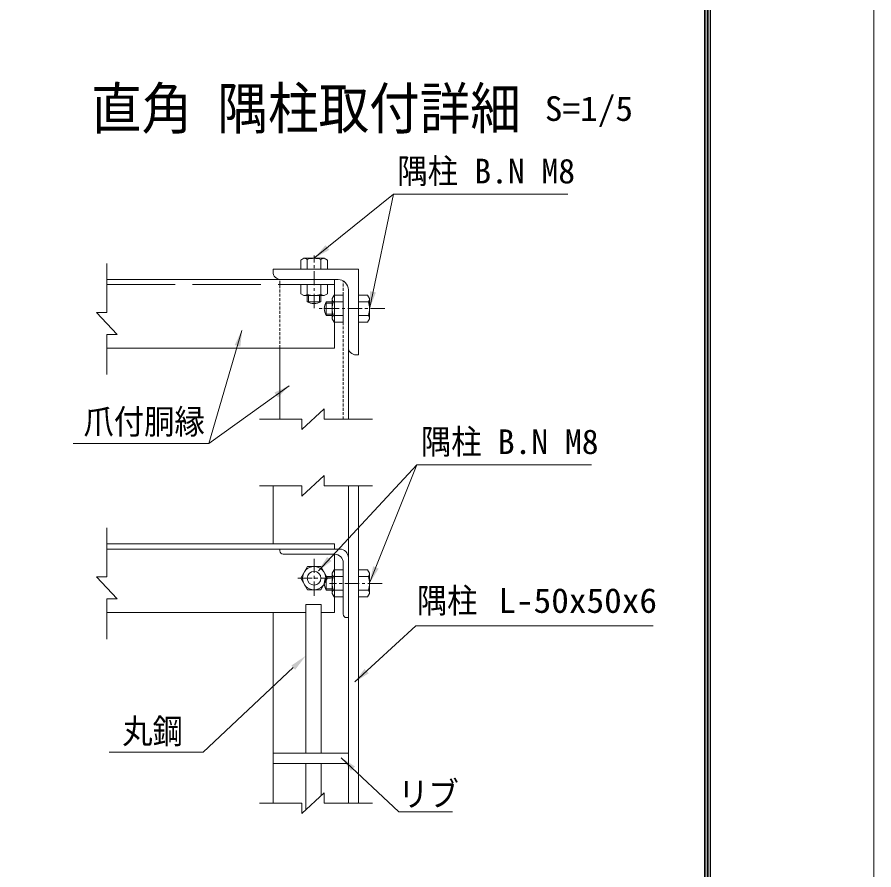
# Model space of a CAD drawing. Units: millimetres, scale not verified, with parts at other scales. Extents: x -4455 to 4455, y -3150 to 3150.
# Drawn here: x 2954 to 4455, y -963 to 531 of the extents above; entities that cross this region are included whole.
import ezdxf
from ezdxf.enums import TextEntityAlignment as Align

# ---------------------------------------------------------------- set-up
doc = ezdxf.new("R2010")
doc.units = ezdxf.units.MM
doc.header["$LTSCALE"] = 20
for name, pattern in [('DASHED', [7.5, 6, -1.5]), ('USER1', [2, 1.25, -0.25, 0.25, -0.25]), ('USER2', [0.375, 0.25, -0.125])]:
    doc.linetypes.add(name, pattern=pattern)
for name, color, linetype, lineweight in [('0-3_7詳細', 7, 'Continuous', 18), ('0-B_0', 7, 'Continuous', 18), ('0-E_D-TTL', 7, 'Continuous', 18)]:
    doc.layers.add(name, color=color, linetype=linetype, lineweight=lineweight)
doc.styles.add('ＭＳ ゴシック', font='')
doc.styles.get('ＭＳ ゴシック').set_extended_font_data('MS Gothic')

# ---------------------------------------------------------------- blocks, each defined once
blk = doc.blocks.new('50X6')
at = {"layer": '0-B_0'}
for p, q in [((0, 1000), (30, 1000)), ((0, 1000), (0, 0)), ((120, 240), (120, 910)), ((240, 120), (910, 120)), ((0, 0), (1000, 0)), ((1000, 0), (1000, 30))]:
    blk.add_line(p, q, dxfattribs=at)
for centre, radius, start, end in [((30, 910), 90, 0, 90), ((240, 240), 120, 180, 270.0001), ((910, 30), 90, 0, 90.0001)]:
    blk.add_arc(centre, radius, start, end, dxfattribs=at)

msp = doc.modelspace()

# ---------------------------------------------------------------- linework, layer by layer
at = {"layer": '0-3_7詳細'}
for p, q in [((3612.99, 221.11), (3571.64, 22.43)), ((3456.28, 108.67), (3450.52, 105.35)), ((3450.52, 105.35), (3450.52, 89.47)), ((3456.28, 108.67), (3491.8, 108.67)), ((3462.04, 106.61), (3462.04, 89.47)), ((3486.04, 106.61), (3486.04, 89.47)), ((3491.8, 108.67), (3497.56, 105.35)), ((3497.56, 105.35), (3497.56, 89.47)), ((3110.87, 71.47), (3507.04, 71.47)), ((3510.04, 71.47), (3402.04, 71.47)), ((3450.52, 62.47), (3497.56, 62.47)), ((3450.52, 46.6), (3450.52, 62.47)), ((3462.04, 45.33), (3462.04, 62.47)), ((3486.04, 45.33), (3486.04, 62.47)), ((3510.04, -48.53), (3510.04, 71.47)), ((3456.28, 43.27), (3450.52, 46.6)), ((3456.28, 43.27), (3491.8, 43.27)), ((3462.04, 43.27), (3462.04, 32.61)), ((3462.04, 32.61), (3486.04, 32.61)), ((3486.04, 43.27), (3486.04, 32.61)), ((3495.18, 8.47), (3495.18, 32.47)), ((3505.84, 32.47), (3495.18, 32.47)), ((3505.84, 2.71), (3505.84, 38.23)), ((3507.9, 32.47), (3525.04, 32.47)), ((3525.04, -3.05), (3525.04, 43.99)), ((3567.91, 43.99), (3552.04, 43.99)), ((3552.04, -3.05), (3552.04, 43.99)), ((3569.18, 32.47), (3552.04, 32.47)), ((3571.24, 38.23), (3567.91, 43.99)), ((3571.24, 2.71), (3571.24, 38.23)), ((3505.84, 8.47), (3495.18, 8.47)), ((3505.84, 2.71), (3509.16, -3.05)), ((3507.9, 8.47), (3525.04, 8.47)), ((3569.18, 8.47), (3552.04, 8.47)), ((3571.24, 2.71), (3567.91, -3.05)), ((3509.16, -3.05), (3525.04, -3.05)), ((3567.91, -3.05), (3552.04, -3.05)), ((3534.04, -173.26), (3534.04, -39.53)), ((3110.87, -48.53), (3510.04, -48.53)), ((3414.04, -173.26), (3414.04, -48.53)), ((3289.83, -215.77), (3430.36, -114.51)), ((3654.14, -252.96), (3571.98, -458.88)), ((3402.04, -391.74), (3402.04, -289.97)), ((3534.04, -845.59), (3534.04, -289.97)), ((3552.04, -845.59), (3552.04, -289.97)), ((3111.04, -391.74), (3507.04, -391.74)), ((3111.04, -400.74), (3507.04, -400.74)), ((3510.04, -391.74), (3402.04, -391.74)), ((3519.04, -400.74), (3414.04, -400.74)), ((3414.04, -400.74), (3414.04, -403.74)), ((3424.54, -391.74), (3424.74, -391.74)), ((3510.04, -400.74), (3510.04, -391.74)), ((3510.04, -409.74), (3420.04, -409.74)), ((3510.04, -511.74), (3510.04, -409.74)), ((3534.04, -520.74), (3534.04, -415.74)), ((3525.04, -514.74), (3525.04, -424.74)), ((3495.18, -472.74), (3495.18, -448.74)), ((3505.84, -448.74), (3495.18, -448.74)), ((3505.84, -478.5), (3505.84, -442.98)), ((3507.9, -448.74), (3525.04, -448.74)), ((3525.04, -484.26), (3525.04, -437.22)), ((3567.91, -437.22), (3552.04, -437.22)), ((3552.04, -484.26), (3552.04, -437.22)), ((3569.18, -448.74), (3552.04, -448.74)), ((3571.24, -442.98), (3567.91, -437.22)), ((3571.24, -478.5), (3571.24, -442.98)), ((3505.84, -472.74), (3495.18, -472.74)), ((3505.84, -478.5), (3509.16, -484.26)), ((3507.9, -472.74), (3525.04, -472.74)), ((3569.18, -472.74), (3552.04, -472.74)), ((3571.24, -478.5), (3567.91, -484.26)), ((3509.16, -484.26), (3525.04, -484.26)), ((3567.91, -484.26), (3552.04, -484.26)), ((3459.35, -758.22), (3459.35, -497.8)), ((3459.35, -497.8), (3486.35, -497.8)), ((3486.35, -758.22), (3486.35, -497.8)), ((3111.04, -511.74), (3459.35, -511.74)), ((3402.04, -845.59), (3402.04, -511.74)), ((3486.35, -511.74), (3510.04, -511.74)), ((3534.04, -520.74), (3531.04, -520.74)), ((3534.04, -758.22), (3402.04, -758.22)), ((3534.04, -776.22), (3402.04, -776.22)), ((3459.35, -857.43), (3459.35, -776.22)), ((3486.35, -832.36), (3486.35, -776.22))]:
    msp.add_line(p, q, dxfattribs=at)
at = {"layer": '0-3_7詳細', "color": 1, "linetype": 'USER1'}
for p, q in [((3474.04, 21.37), (3474.04, 113.74)), ((3598.04, 20.47), (3481.59, 20.47)), ((3474.04, -417.55), (3474.04, -486.94)), ((3445.48, -451.74), (3502.6, -451.74)), ((3593.13, -460.74), (3500.77, -460.74))]:
    msp.add_line(p, q, dxfattribs=at)
at = {"layer": '0-3_7詳細', "color": 4}
for p, q in [((3110.87, 13.91), (3110.87, 99.49)), ((3092.87, 13.91), (3128.87, -24.86)), ((3110.87, 13.91), (3092.87, 13.91)), ((3110.87, -24.86), (3110.87, -95.06)), ((3110.87, -24.86), (3128.87, -24.86)), ((3452.72, -191.26), (3491.49, -155.26)), ((3491.49, -173.26), (3491.49, -155.26)), ((3452.72, -173.26), (3378.49, -173.26)), ((3452.72, -173.26), (3452.72, -191.26)), ((3491.49, -173.26), (3576.17, -173.26)), ((3452.72, -307.97), (3491.49, -271.97)), ((3491.49, -289.97), (3491.49, -271.97)), ((3452.72, -289.97), (3378.49, -289.97)), ((3452.72, -289.97), (3452.72, -307.97)), ((3491.49, -289.97), (3576.17, -289.97)), ((3111.04, -449.3), (3111.04, -363.72)), ((3093.04, -449.3), (3129.04, -488.07)), ((3111.04, -449.3), (3093.04, -449.3)), ((3111.04, -488.07), (3111.04, -558.27)), ((3111.04, -488.07), (3129.04, -488.07)), ((3452.72, -863.59), (3491.49, -827.59)), ((3491.49, -845.59), (3491.49, -827.59)), ((3452.72, -845.59), (3378.49, -845.59)), ((3452.72, -845.59), (3452.72, -863.59)), ((3491.49, -845.59), (3576.17, -845.59))]:
    msp.add_line(p, q, dxfattribs=at)
at = {"layer": '0-3_7詳細', "color": 3, "linetype": 'DASHED'}
msp.add_line((3110.87, 62.47), (3510.04, 62.47), dxfattribs=at)
at = {"layer": '0-3_7詳細', "color": 1, "linetype": 'USER2'}
for p, q in [((3414.04, -48.53), (3414.04, 71.55)), ((3525.04, -173.26), (3525.04, 69.06))]:
    msp.add_line(p, q, dxfattribs=at)
at = {"layer": '0-3_7詳細', "color": 1}
for p, q in [((3464.44, 43.27), (3464.44, 31.4)), ((3483.64, 43.27), (3483.64, 31.4)), ((3505.84, 30.07), (3493.97, 30.07)), ((3505.84, 10.87), (3493.97, 10.87)), ((3505.84, -451.14), (3493.97, -451.14)), ((3505.84, -470.34), (3493.97, -470.34)), ((3437.49, -608.34), (3279.79, -756.53)), ((3115.06, -756.53), (3279.79, -756.53))]:
    msp.add_line(p, q, dxfattribs=at)
at = {"layer": '0-3_7詳細'}
for points in [[(3918.8, 221.11), (3612.99, 221.11), (3475.59, 109.93)], [(3491.8, 43.27), (3497.56, 46.6), (3497.56, 62.47)], [(3505.84, 38.23), (3509.16, 43.99), (3525.04, 43.99)], [(3051.84, -215.77), (3289.83, -215.77), (3347.65, -17.9)], [(3959.95, -252.96), (3654.14, -252.96), (3481.73, -438.52)], [(3505.84, -442.98), (3509.16, -437.22), (3525.04, -437.22)], [(4068.19, -534.91), (3652.36, -534.91), (3545.44, -633.34)], [(3716.51, -861.22), (3622.59, -861.22), (3521.75, -766.07)]]:
    msp.add_lwpolyline(points, dxfattribs=at)
at = {"layer": '0-3_7詳細', "color": 3}
msp.add_lwpolyline([(3497.56, -451.74), (3485.8, -431.37), (3462.28, -431.37), (3450.52, -451.74), (3462.28, -472.11), (3485.8, -472.11)], close=True, dxfattribs=at)
for radius in [20.4, 12]:
    msp.add_circle((3474.04, -451.74), radius, dxfattribs=at)
at = {"layer": '0-3_7詳細'}
for centre, radius, start, end in [((3456.28, 99.58), 9.09, 50.6618, 90), ((3474.04, 72.67), 36, 70.52878, 109.47122), ((3491.8, 99.58), 9.09, 90, 129.3382), ((3456.28, 52.36), 9.09, 270, 309.3382), ((3474.04, 79.27), 36, 250.52878, 289.47122), ((3491.8, 52.36), 9.09, 230.6618, 270), ((3474.04, 53.4), 24, 240, 300), ((3515.96, 20.47), 24, 150, 210), ((3514.92, 38.23), 9.09, 180, 219.3382), ((3541.84, 20.47), 36, 160.52878, 199.47122), ((3562.15, 38.23), 9.09, 320.6618, 0), ((3535.24, 20.47), 36, 340.52878, 19.47122), ((3514.92, 2.71), 9.09, 140.6618, 180), ((3562.15, 2.71), 9.09, 0, 39.3382), ((3420.04, -403.74), 6, 180, 270), ((3519.04, -415.74), 15, 0, 90), ((3510.04, -424.74), 15, 0, 90), ((3515.96, -460.74), 24, 150, 210), ((3514.92, -442.98), 9.09, 180, 219.3382), ((3541.84, -460.74), 36, 160.52878, 199.47122), ((3562.15, -442.98), 9.09, 320.6618, 0), ((3535.24, -460.74), 36, 340.52878, 19.47122), ((3514.92, -478.5), 9.09, 140.6618, 180), ((3562.15, -478.5), 9.09, 0, 39.3382), ((3531.04, -514.74), 6, 180, 270)]:
    msp.add_arc(centre, radius, start, end, dxfattribs=at)
for points in [[(3474.04, 108.67), (3494.08, 131.59), (3500.64, 123.49)], [(3571.24, 20.47), (3572.25, 50.9), (3582.45, 48.78)], [(3348.21, -15.98), (3344.79, -46.24), (3334.79, -43.32)], [(3431.98, -113.35), (3410.69, -135.11), (3404.6, -126.66)], [(3480.37, -439.98), (3496.97, -414.46), (3504.6, -421.55)], [(3571.24, -460.74), (3577.52, -430.94), (3587.19, -434.81)], [(3543.97, -634.7), (3562.51, -610.55), (3569.57, -618.21)], [(3520.3, -764.7), (3545.69, -781.5), (3538.54, -789.08)]]:
    msp.add_solid(points, dxfattribs=at)
at = {"layer": '0-3_7詳細', "color": 1}
msp.add_solid([(3434.07, -604.7), (3459.35, -587.8), (3440.91, -611.99)], dxfattribs=at)
at = {"layer": '0-E_D-TTL', "color": 2}
msp.add_lwpolyline([(-4454.77, 3150.45), (4454.93, 3150.45), (4454.93, -3149.97), (-4454.77, -3149.97)], close=True, dxfattribs=at)
at = {"layer": '0-E_D-TTL'}
for points in [[(-4168.38, 2917.11), (4168.55, 2917.11), (4168.55, -2916.62), (-4168.38, -2916.62)], [(-4165.73, 2914.45), (4165.9, 2914.45), (4165.9, -2913.97), (-4165.73, -2913.97)], [(-4163.08, 2911.8), (4163.25, 2911.8), (4163.25, -2911.32), (-4163.08, -2911.32)], [(-4160.43, 2909.15), (4160.59, 2909.15), (4160.59, -2908.67), (-4160.43, -2908.67)], [(-4157.78, 2906.5), (4157.94, 2906.5), (4157.94, -2906.02), (-4157.78, -2906.02)]]:
    msp.add_lwpolyline(points, close=True, dxfattribs=at)

# ---------------------------------------------------------------- block references
at = {"layer": '0-3_7詳細', "xscale": 0.15, "yscale": 0.15, "rotation": 180}
msp.add_blockref('50X6', (3552.04, 89.47), dxfattribs=at)

# ---------------------------------------------------------------- texts
at = {"layer": '0-3_7詳細', "style": 'ＭＳ ゴシック', "width": 0.9}
msp.add_text('直角 隅柱取付詳細', height=72.16, dxfattribs=at).set_placement((3083.33, 313.44), align=Align.BOTTOM_LEFT)
at = {"layer": '0-3_7詳細', "color": 3, "style": 'ＭＳ ゴシック'}
for s, width, p in [('S=1/5', 1.05, (3878.38, 336.23)), ('隅柱', 0.9, (3620.02, 226.84)), ('爪付胴縁', 0.9, (3069.98, -212.05)), ('隅柱', 0.9, (3661.18, -247.24)), ('隅柱', 0.9, (3654.09, -525.39)), ('L-50x50x6', 1.05, (3796.9, -525.39)), ('丸鋼', 0.9, (3137.89, -754.36)), ('リブ', 0.9, (3621.37, -864.31))]:
    msp.add_text(s, height=43.26, dxfattribs=dict(at, width=width)).set_placement(p, align=Align.BOTTOM_LEFT)
for p in [(3754.83, 226.84), (3795.99, -247.24)]:
    msp.add_text('B.N M8', height=43.26, dxfattribs=at).set_placement(p, align=Align.BOTTOM_LEFT)

doc.saveas('drawing.dxf')
